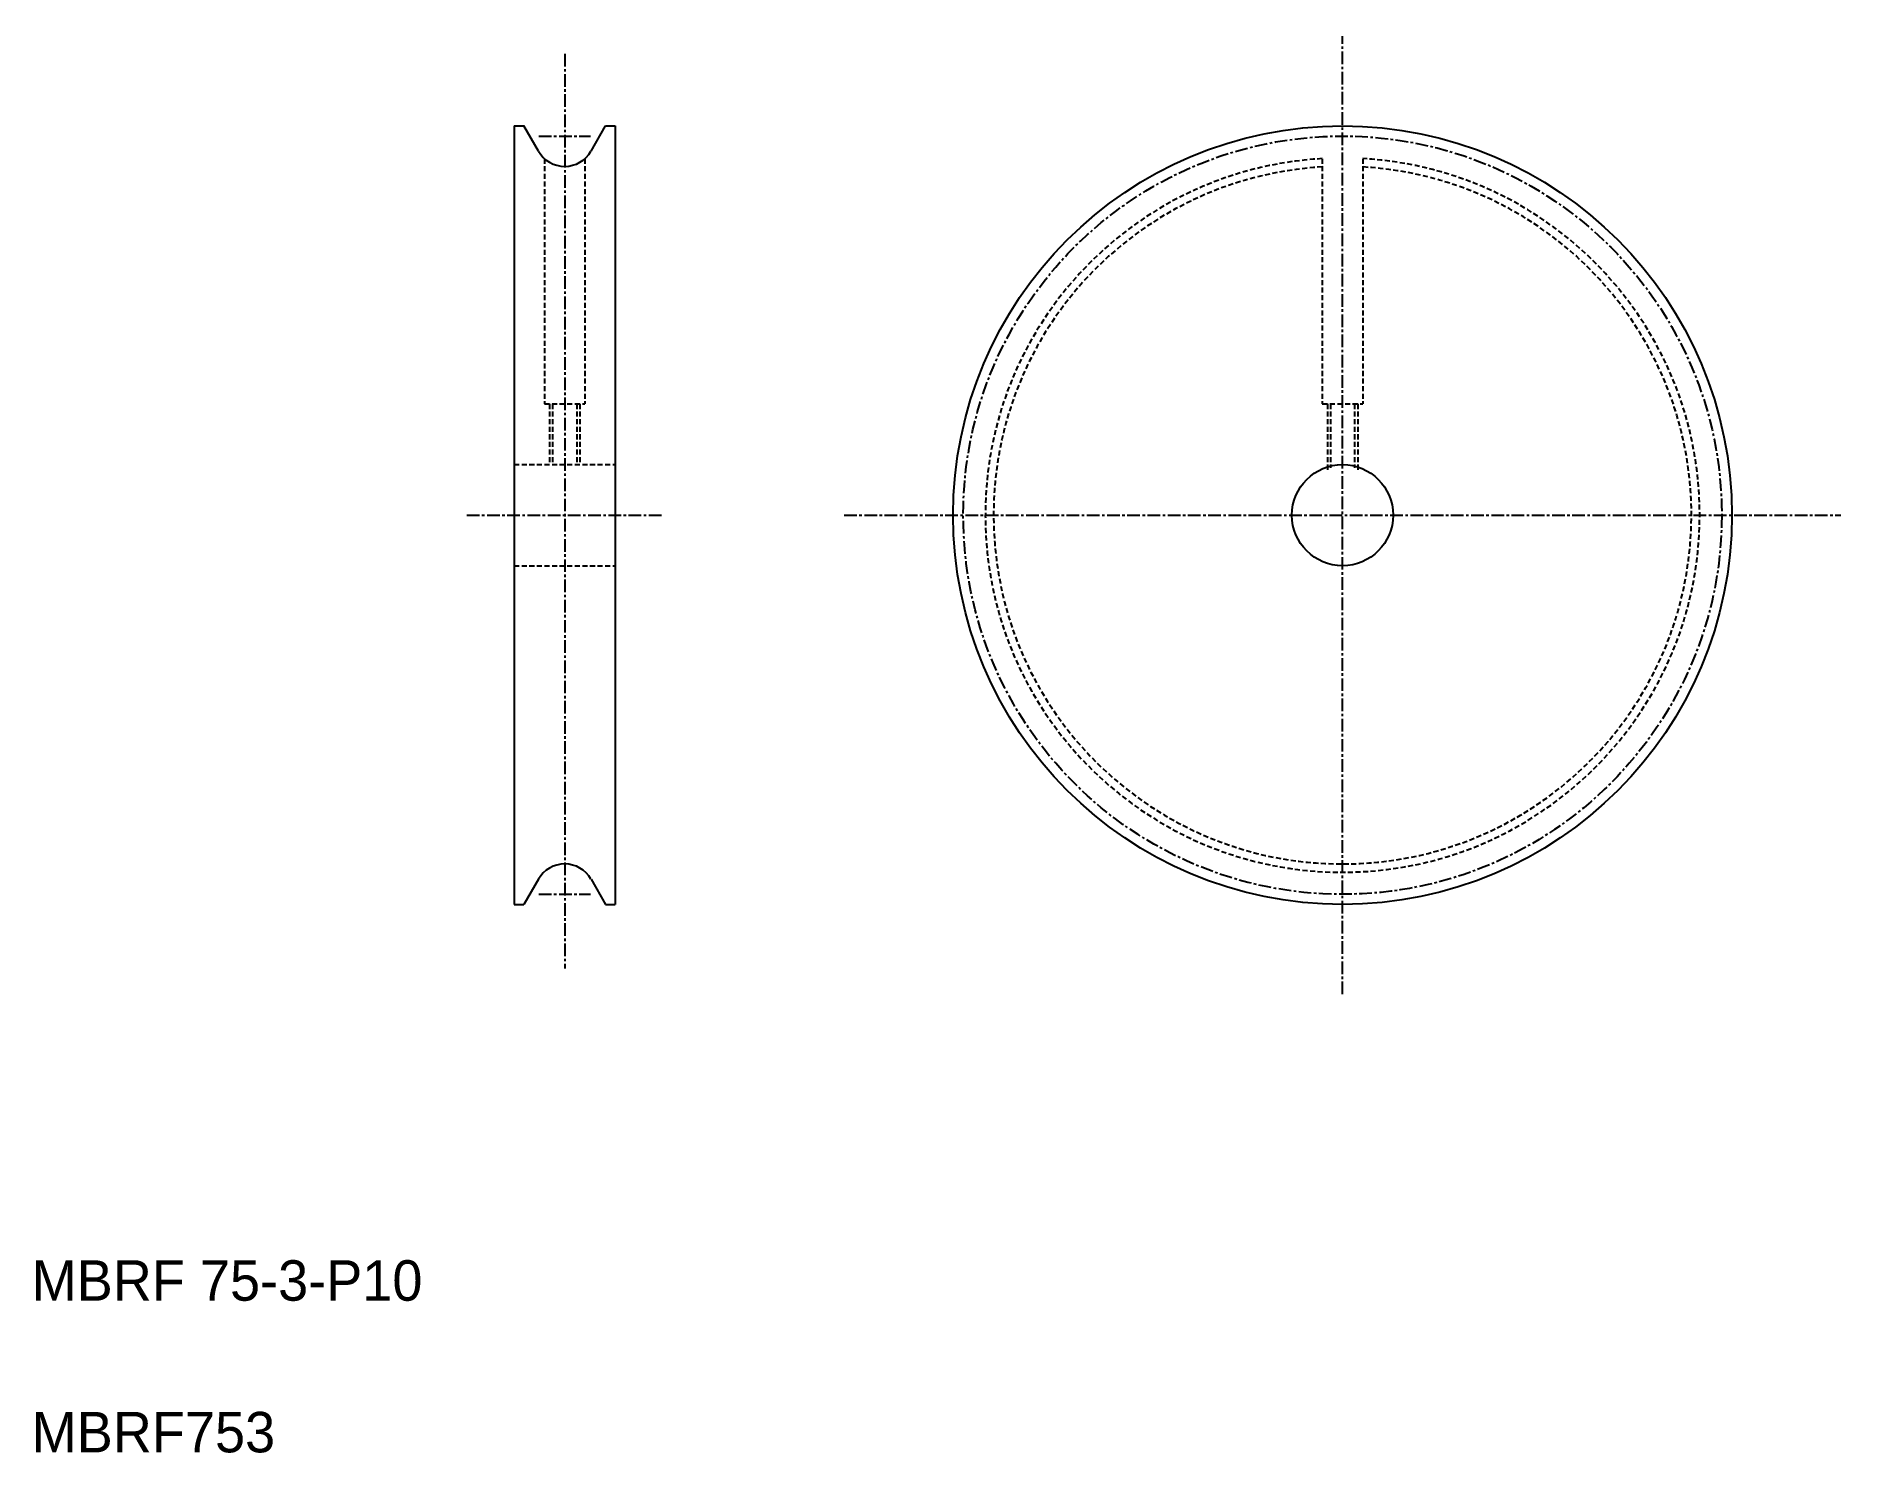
# Model space of a CAD drawing. Extents: x 33 to 212, y 296 to 436.
import ezdxf

# ---------------------------------------------------------------- set-up
doc = ezdxf.new("R2010")
doc.units = 0
doc.linetypes.add('CENTER', pattern=[2, 1.25, -0.25, 0.25, -0.25])
doc.linetypes.add('DASHED', pattern=[0.75, 0.5, -0.25])
doc.layers.get('0').update_dxf_attribs({"linetype": 'CONTINUOUS'})
doc.layers.add('CENTER', color=1, linetype='CENTER')

msp = doc.modelspace()

# ---------------------------------------------------------------- linework, layer by layer
at = {"color": 7, "linetype": 'CONTINUOUS'}
for p, q in [((80.57, 426.93), (80.57, 349.93)), ((80.57, 426.93), (81.53, 426.93)), ((82.97, 424.43), (81.53, 426.93)), ((88.17, 424.43), (89.61, 426.93)), ((89.61, 426.93), (90.57, 426.93)), ((90.57, 426.93), (90.57, 349.93)), ((82.97, 352.43), (81.53, 349.93)), ((88.17, 352.43), (89.61, 349.93)), ((80.57, 349.93), (81.53, 349.93)), ((89.61, 349.93), (90.57, 349.93))]:
    msp.add_line(p, q, dxfattribs=at)
at = {"color": 3, "linetype": 'DASHED'}
for p, q in [((83.57, 423.69), (83.57, 399.43)), ((87.57, 423.69), (87.57, 399.43)), ((160.48, 423.69), (160.48, 399.43)), ((164.48, 423.69), (164.48, 399.43)), ((83.57, 399.43), (87.57, 399.43)), ((84.07, 399.43), (84.07, 393.43)), ((84.37, 399.43), (84.37, 393.43)), ((86.77, 399.43), (86.77, 393.43)), ((87.07, 399.43), (87.07, 393.43)), ((160.48, 399.43), (164.48, 399.43)), ((160.98, 399.43), (160.98, 392.93)), ((161.28, 399.43), (161.28, 393.12)), ((163.68, 399.43), (163.68, 393.12)), ((163.98, 399.43), (163.98, 392.93)), ((80.57, 393.43), (90.57, 393.43)), ((80.57, 383.43), (90.57, 383.43))]:
    msp.add_line(p, q, dxfattribs=at)
at = {"color": 7, "linetype": 'CONTINUOUS'}
for radius in [38.5, 5]:
    msp.add_circle((162.48, 388.43), radius, dxfattribs=at)
for centre, start, end in [((85.57, 425.93), 210, 330), ((85.57, 350.93), 30, 150)]:
    msp.add_arc(centre, 3, start, end, dxfattribs=at)
at = {"color": 3, "linetype": 'DASHED'}
for radius, start, end in [(35.32, 93.2461, 86.7539), (34.5, 93.3234, 86.6766)]:
    msp.add_arc((162.48, 388.43), radius, start, end, dxfattribs=at)
at = {"layer": 'CENTER', "color": 1, "linetype": 'CENTER'}
for p, q in [((162.48, 341.04), (162.48, 435.82)), ((85.57, 434.06), (85.57, 343.6)), ((83.01, 425.93), (88.13, 425.93)), ((75.89, 388.43), (95.25, 388.43)), ((113.2, 388.43), (211.76, 388.43)), ((83.01, 350.93), (88.13, 350.93))]:
    msp.add_line(p, q, dxfattribs=at)
msp.add_circle((162.48, 388.43), 37.5, dxfattribs=at)

# ---------------------------------------------------------------- texts
at = {"color": 7, "linetype": 'CONTINUOUS'}
for s, p in [('MBRF 75-3-P10', (32.86, 310.73)), ('MBRF753', (32.86, 295.73))]:
    msp.add_text(s, height=4, dxfattribs=at).set_placement(p)

doc.saveas('drawing.dxf')
